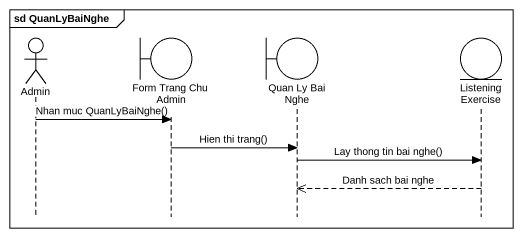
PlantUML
@startuml
mainframe sd QuanLyBaiNghe
hide footbox
actor Admin
boundary "Form Trang Chu Admin" as Form_Trang_Chu_Admin
boundary "Quan Ly Bai Nghe" as Quan_Ly_Bai_Nghe
entity "Listening Exercise" as Listening_Exercise

Admin -> Form_Trang_Chu_Admin : Nhan muc QuanLyBaiNghe()
Form_Trang_Chu_Admin -> Quan_Ly_Bai_Nghe : Hien thi trang()
Quan_Ly_Bai_Nghe -> Listening_Exercise : Lay thong tin bai nghe()
Listening_Exercise -->> Quan_Ly_Bai_Nghe : Danh sach bai nghe
@enduml
